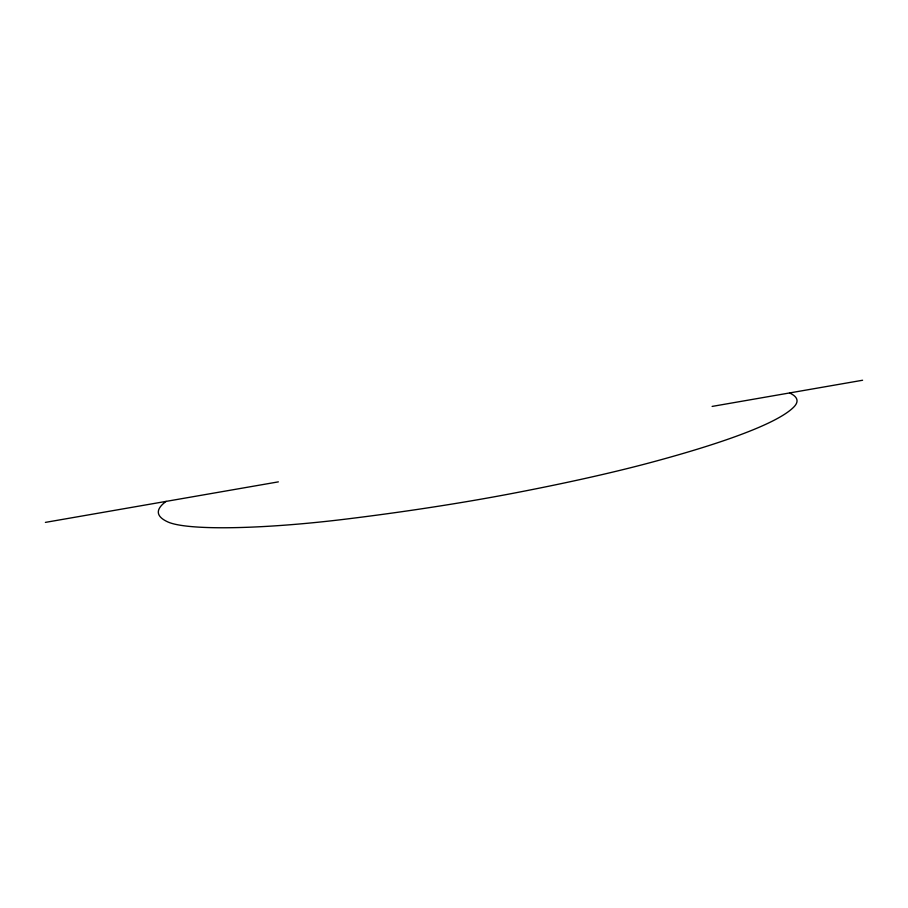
<?xml version="1.0" encoding="UTF-8"?>
<svg xmlns="http://www.w3.org/2000/svg" width="908" height="908" viewBox="0 0 908 908"><rect width="100%" height="100%" fill="white"/><g stroke="black" fill="none" stroke-linecap="round" stroke-linejoin="round"><path stroke-width="1.36" d="M45.4 522.384L278.359 481.864M712.122 406.421L862.6 380.248M166.141 501.386A369.692 47.818 -6.2 0 0 167.832 521.93A181.566 23.926 -7 0 0 346.005 519.092A346.969 41.416 -6.9 0 0 515.052 492.919A508.049 55.683 -7.2 0 0 649.356 462.887A740.145 73.82 -7.7 0 0 794.08 406.75A474.044 49.316 -6.9 0 0 789.574 392.948"/></g></svg>
